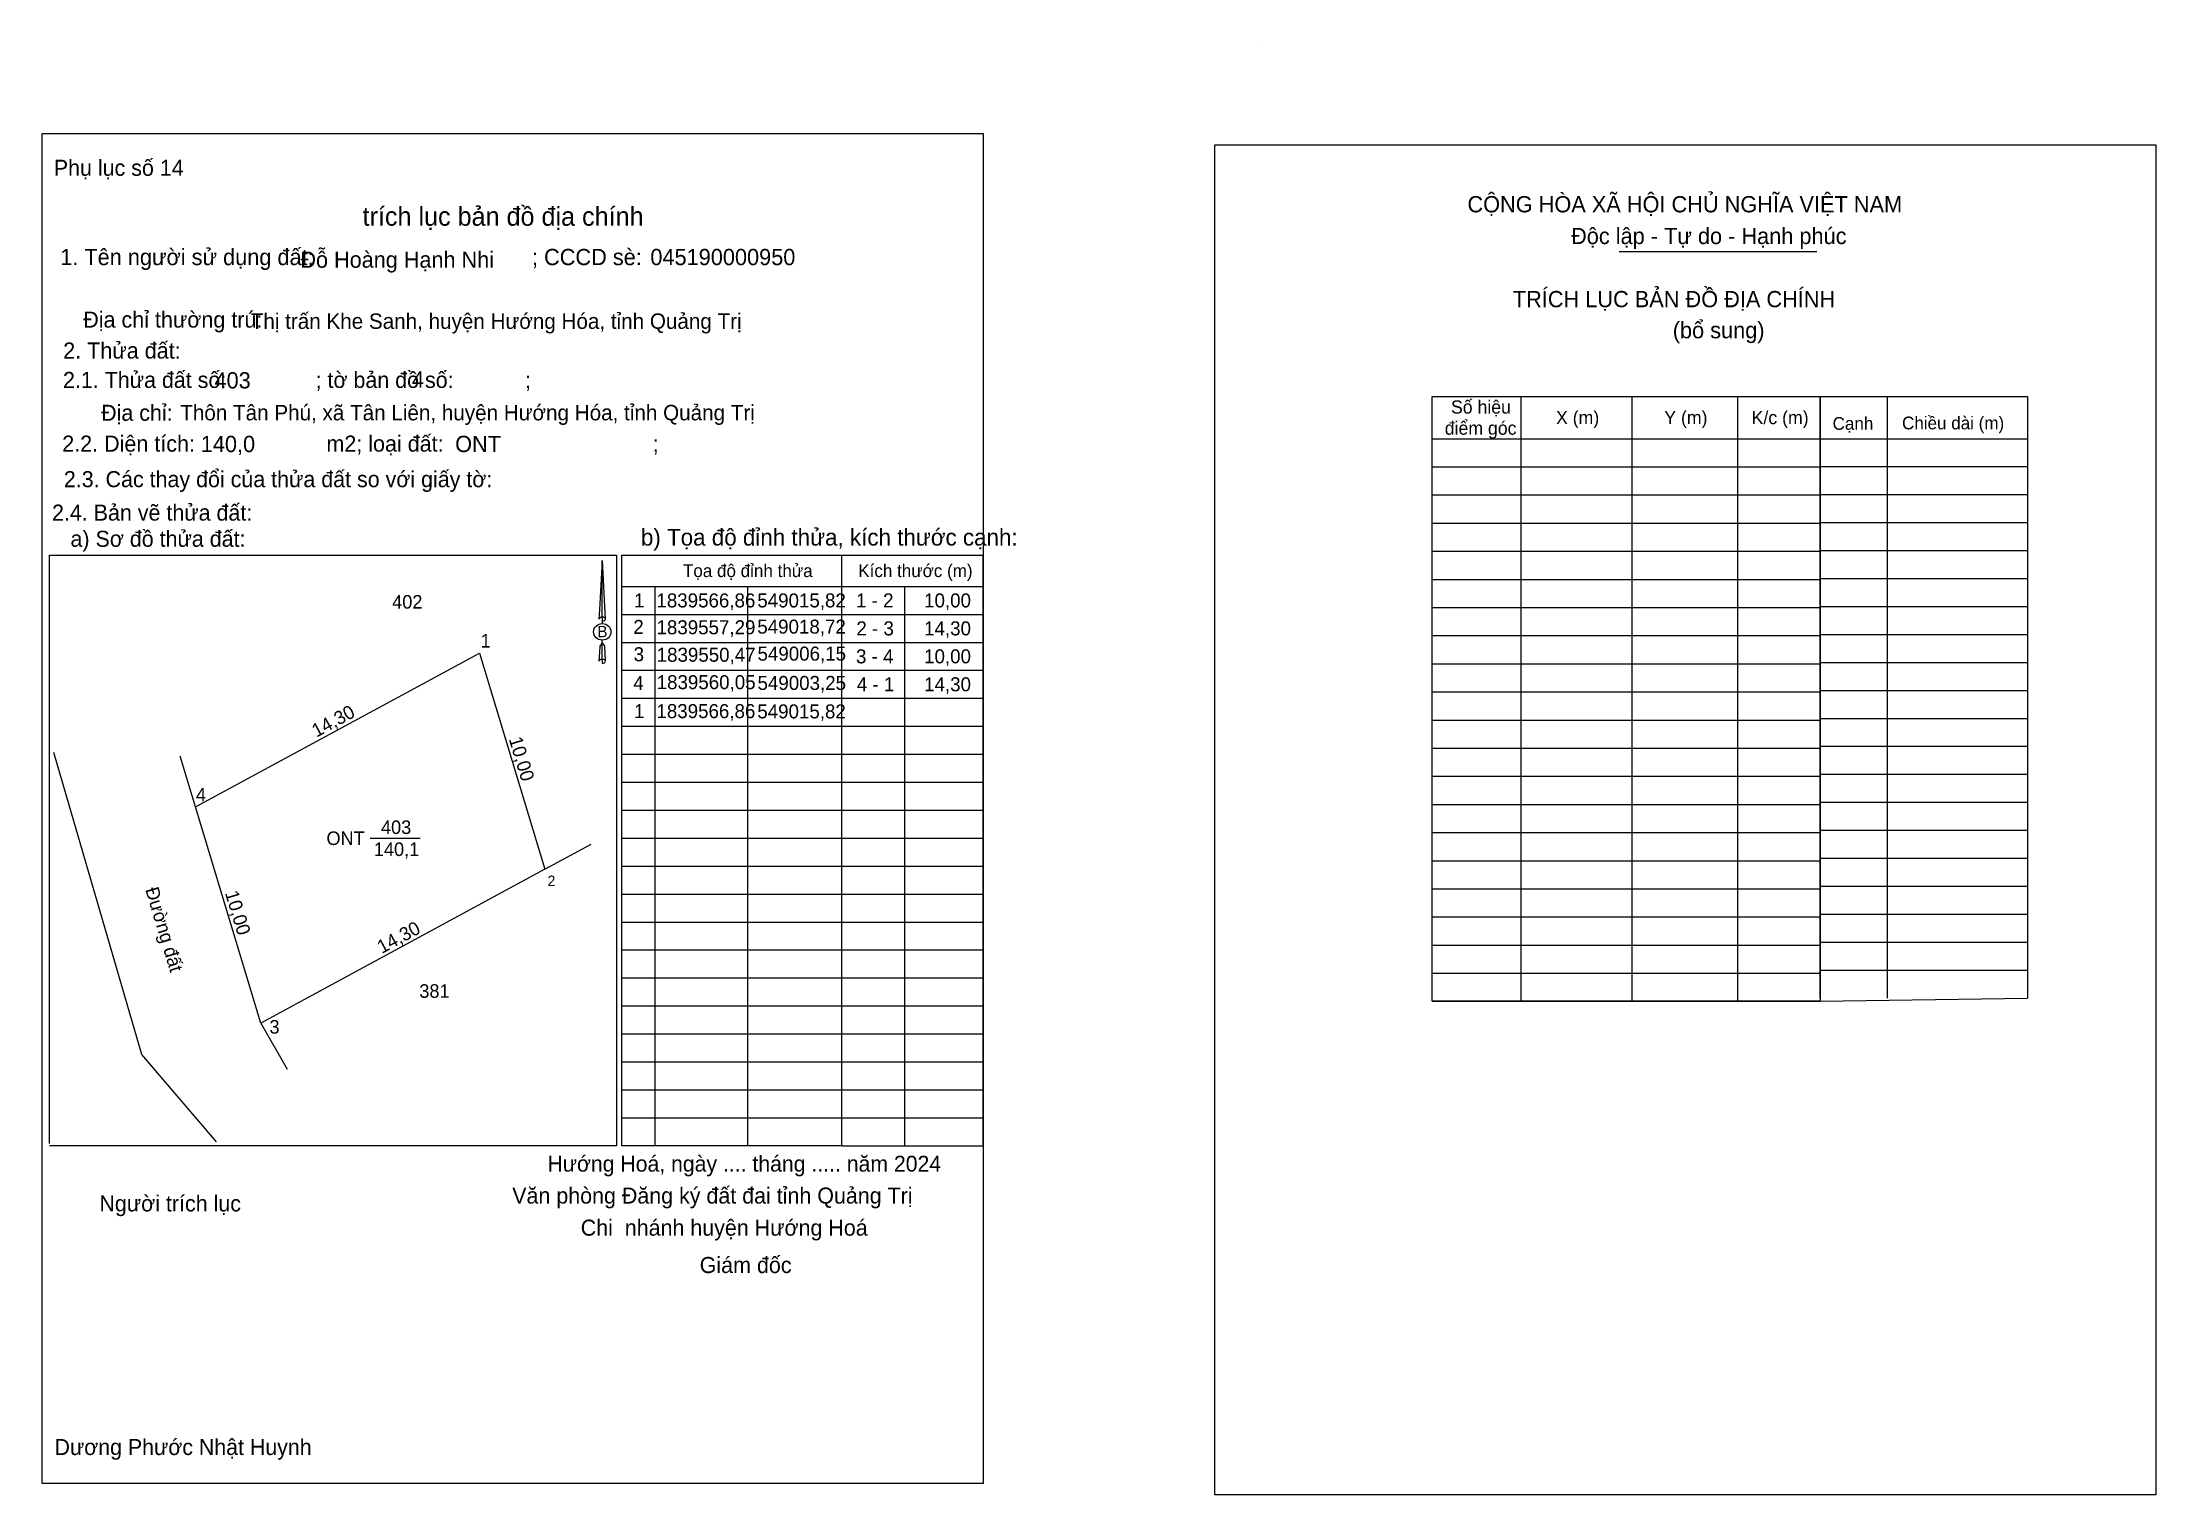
# Model space of a CAD drawing. Extents: x 548996.5 to 549090.1, y 1839529.6 to 1839593.9.
import ezdxf

# ---------------------------------------------------------------- set-up
doc = ezdxf.new("R2010")
doc.units = 0
for name, color, linetype in [('Level 1', 7, 'Continuous'), ('Level 10', 7, 'Continuous'), ('Level 13', 7, 'Continuous'), ('Level 23', 7, 'Continuous'), ('Level 27', 7, 'Continuous'), ('Level 3', 7, 'Continuous'), ('Level 36', 7, 'Continuous'), ('Level 40', 7, 'Continuous'), ('Level 42', 7, 'Continuous'), ('Level 49', 7, 'Continuous'), ('Level 52', 7, 'Continuous'), ('Level 53', 7, 'Continuous'), ('Level 6', 7, 'Continuous'), ('Level 63', 7, 'Continuous'), ('Level 9', 7, 'Continuous')]:
    doc.layers.add(name, color=color, linetype=linetype)

msp = doc.modelspace()

# ---------------------------------------------------------------- linework, layer by layer
at = {"layer": 'Level 1'}
for p, q in [((549050.338, 1839593.896), (549050.338, 1839593.896)), ((549066.304, 1839584.628), (549075.063, 1839584.628)), ((549078.17, 1839578.22), (549078.17, 1839551.586)), ((549075.199, 1839576.347), (549084.381, 1839576.347)), ((549075.199, 1839575.109), (549084.381, 1839575.109)), ((549075.199, 1839573.871), (549084.381, 1839573.871)), ((549075.199, 1839572.633), (549084.381, 1839572.633)), ((549031.875, 1839545.046), (549031.875, 1839571.19)), ((549031.875, 1839571.19), (549038.114, 1839571.19)), ((549038.114, 1839571.19), (549038.114, 1839545.046)), ((549075.199, 1839571.395), (549084.381, 1839571.395)), ((549075.199, 1839570.157), (549084.381, 1839570.157)), ((549022.157, 1839569.808), (549038.114, 1839569.808)), ((549034.648, 1839569.808), (549034.648, 1839545.046)), ((549022.124, 1839568.569), (549038.114, 1839568.569)), ((549075.199, 1839568.919), (549084.381, 1839568.919)), ((549022.124, 1839567.331), (549038.114, 1839567.331)), ((549075.199, 1839567.681), (549084.381, 1839567.681)), ((549075.199, 1839566.443), (549084.381, 1839566.443)), ((549022.124, 1839566.093), (549038.114, 1839566.093)), ((549022.124, 1839564.855), (549038.114, 1839564.855)), ((549075.199, 1839565.205), (549084.381, 1839565.205)), ((549022.124, 1839563.617), (549038.114, 1839563.617)), ((549075.199, 1839563.967), (549084.381, 1839563.967)), ((549075.199, 1839562.729), (549084.381, 1839562.729)), ((549022.124, 1839562.379), (549038.114, 1839562.379)), ((549075.199, 1839561.49), (549084.381, 1839561.49)), ((549022.124, 1839561.141), (549038.114, 1839561.141)), ((549022.124, 1839559.903), (549038.114, 1839559.903)), ((549075.199, 1839560.252), (549084.381, 1839560.252)), ((549075.199, 1839559.014), (549084.381, 1839559.014)), ((549022.124, 1839558.665), (549038.114, 1839558.665)), ((549075.199, 1839557.776), (549084.381, 1839557.776)), ((549022.124, 1839557.427), (549038.114, 1839557.427)), ((549022.124, 1839556.189), (549038.114, 1839556.189)), ((549075.199, 1839556.538), (549084.381, 1839556.538)), ((549022.124, 1839554.951), (549038.114, 1839554.951)), ((549075.199, 1839555.3), (549084.381, 1839555.3)), ((549075.199, 1839554.062), (549084.381, 1839554.062)), ((549022.124, 1839553.713), (549038.114, 1839553.713)), ((549022.124, 1839552.475), (549038.114, 1839552.475)), ((549075.199, 1839552.824), (549084.381, 1839552.824)), ((549022.124, 1839551.237), (549038.114, 1839551.237)), ((549075.199, 1839551.451), (549084.381, 1839551.586)), ((549022.124, 1839549.998), (549038.114, 1839549.998)), ((549022.124, 1839548.76), (549038.114, 1839548.76)), ((549022.124, 1839547.522), (549038.114, 1839547.522)), ((549022.124, 1839546.284), (549038.114, 1839546.284)), ((549031.875, 1839545.046), (549038.114, 1839545.046))]:
    msp.add_line(p, q, dxfattribs=at)
msp.add_lwpolyline([(549075.199, 1839551.586), (549075.199, 1839578.22), (549084.381, 1839578.22), (549084.381, 1839551.586)], dxfattribs=at)
at = {"layer": 'Level 10'}
msp.add_lwpolyline([(549003.252, 1839560.045), (549015.824, 1839566.858), (549018.721, 1839557.287), (549006.15, 1839550.47)], close=True, dxfattribs=at)
at = {"layer": 'Level 13'}
for points in [[(548996.466, 1839589.853), (549038.137, 1839589.853), (549038.137, 1839530.092), (548996.466, 1839530.092)], [(549048.396, 1839589.359), (549090.067, 1839589.359), (549090.067, 1839529.598), (549048.396, 1839529.598)]]:
    msp.add_lwpolyline(points, close=True, dxfattribs=at)
at = {"layer": 'Level 23'}
for p, q in [((549000.88, 1839549.09), (548996.975, 1839562.448)), ((549004.181, 1839545.217), (549000.88, 1839549.09))]:
    msp.add_line(p, q, dxfattribs=at)
at = {"layer": 'Level 27'}
for p, q in [((549003.252, 1839560.045), (549002.574, 1839562.286)), ((549018.721, 1839557.287), (549020.779, 1839558.403)), ((549006.15, 1839550.47), (549007.318, 1839548.441))]:
    msp.add_line(p, q, dxfattribs=at)
at = {"layer": 'Level 3'}
for p, q in [((549050.339, 1839593.896), (549050.339, 1839593.896)), ((548996.786, 1839571.19), (549021.89, 1839571.19)), ((548996.786, 1839545.14), (548996.786, 1839571.19)), ((549021.89, 1839571.19), (549021.89, 1839545.046)), ((549022.124, 1839571.19), (549022.124, 1839545.046)), ((549022.124, 1839571.19), (549031.875, 1839571.19)), ((549023.597, 1839569.808), (549023.597, 1839545.046)), ((549027.695, 1839569.808), (549027.695, 1839545.046)), ((549021.89, 1839545.046), (548996.786, 1839545.046)), ((549031.875, 1839545.046), (549022.124, 1839545.046))]:
    msp.add_line(p, q, dxfattribs=at)
at = {"layer": 'Level 40'}
for p, q in [((549021.267, 1839570.949), (549021.148, 1839568.768)), ((549021.267, 1839570.949), (549021.398, 1839568.364)), ((549021.267, 1839570.949), (549021.398, 1839568.364)), ((549021.267, 1839568.451), (549021.267, 1839570.949)), ((549021.267, 1839570.949), (549021.398, 1839568.364)), ((549021.148, 1839568.768), (549021.12, 1839568.364)), ((549021.267, 1839568.451), (549021.267, 1839568.356)), ((549021.267, 1839568.356), (549021.267, 1839568.28)), ((549021.267, 1839568.28), (549021.267, 1839568.181)), ((549021.267, 1839568.28), (549021.267, 1839568.181)), ((549021.267, 1839568.28), (549021.267, 1839568.181)), ((549021.398, 1839568.364), (549021.398, 1839568.364)), ((549021.156, 1839567.166), (549021.148, 1839566.904)), ((549021.267, 1839567.313), (549021.156, 1839567.166)), ((549021.267, 1839567.313), (549021.267, 1839567.428)), ((549021.267, 1839567.313), (549021.267, 1839567.428)), ((549021.267, 1839567.313), (549021.267, 1839567.428)), ((549021.267, 1839567.313), (549021.37, 1839567.166)), ((549021.267, 1839567.313), (549021.37, 1839567.166)), ((549021.267, 1839567.313), (549021.37, 1839567.166)), ((549021.267, 1839566.583), (549021.267, 1839567.313)), ((549021.37, 1839567.166), (549021.398, 1839566.496)), ((549021.37, 1839567.166), (549021.398, 1839566.496)), ((549021.37, 1839567.166), (549021.398, 1839566.496)), ((549021.148, 1839566.904), (549021.12, 1839566.496)), ((549021.267, 1839566.583), (549021.267, 1839566.48)), ((549021.267, 1839566.48), (549021.267, 1839566.408)), ((549021.398, 1839566.496), (549021.398, 1839566.496))]:
    msp.add_line(p, q, dxfattribs=at)
msp.add_ellipse((549021.268, 1839567.795), major_axis=(0.385, 0), ratio=0.952727, dxfattribs=at)
for centre, start_param, end_param in [((549021.268, 1839568.36), 1.570796, 3.074452), ((549021.268, 1839568.36), 0.067141, 1.570796), ((549021.268, 1839568.36), 4.712389, 6.283185), ((549021.268, 1839566.489), 2.491069, 3.074278), ((549021.268, 1839566.489), 1.570796, 2.491069), ((549021.268, 1839566.489), 0.067141, 1.570796), ((549021.268, 1839566.489), 4.712389, 6.283185)]:
    msp.add_ellipse(centre, major_axis=(0.141, 0), ratio=0.614131, start_param=start_param, end_param=end_param, dxfattribs=at)
at = {"layer": 'Level 53'}
for p, q in [((548996.465, 1839589.854), (548996.465, 1839589.854)), ((549038.136, 1839530.093), (549038.136, 1839530.093))]:
    msp.add_line(p, q, dxfattribs=at)
at = {"layer": 'Level 63'}
for p, q in [((549061.948, 1839578.22), (549061.948, 1839551.451)), ((549066.864, 1839578.22), (549066.864, 1839551.451)), ((549071.547, 1839578.22), (549071.547, 1839551.451)), ((549058.015, 1839576.347), (549075.199, 1839576.347)), ((549058.015, 1839575.102), (549075.199, 1839575.102)), ((549058.015, 1839573.856), (549075.199, 1839573.856)), ((549058.015, 1839572.611), (549075.199, 1839572.611)), ((549058.015, 1839571.365), (549075.199, 1839571.365)), ((549058.015, 1839570.12), (549075.199, 1839570.12)), ((549058.015, 1839568.874), (549075.199, 1839568.874)), ((549058.015, 1839567.629), (549075.199, 1839567.629)), ((549058.015, 1839566.383), (549075.199, 1839566.383)), ((549058.015, 1839565.138), (549075.199, 1839565.138)), ((549058.015, 1839563.892), (549075.199, 1839563.892)), ((549058.015, 1839562.647), (549075.199, 1839562.647)), ((549058.015, 1839561.401), (549075.199, 1839561.401)), ((549058.015, 1839560.156), (549075.199, 1839560.156)), ((549058.015, 1839558.91), (549075.199, 1839558.91)), ((549058.015, 1839557.665), (549075.199, 1839557.665)), ((549058.015, 1839556.419), (549075.199, 1839556.419)), ((549058.015, 1839555.174), (549075.199, 1839555.174)), ((549058.015, 1839553.928), (549075.199, 1839553.928)), ((549058.015, 1839552.69), (549075.199, 1839552.69)), ((549058.015, 1839551.451), (549075.199, 1839551.451))]:
    msp.add_line(p, q, dxfattribs=at)
msp.add_lwpolyline([(549058.015, 1839578.22), (549075.199, 1839578.22), (549075.199, 1839551.451), (549058.015, 1839551.451)], close=True, dxfattribs=at)
at = {"layer": 'Level 9'}
msp.add_line((549010.99, 1839558.66), (549013.2, 1839558.66), dxfattribs=at)

# ---------------------------------------------------------------- texts
at = {"layer": 'Level 1'}
for s, height, p in [('Phụ lục số 14', 0.70986, (548996.975, 1839587.985)), ('CỘNG HÒA XÃ HỘI CHỦ NGHĨA VIỆT NAM', 0.71976, (549059.584, 1839586.367)), ('Độc lập - Tự do - Hạnh phúc', 0.71976, (549064.173, 1839584.962)), ('1. Tên người sử dụng đất:', 0.71955, (548997.259, 1839584.03)), ('Đỗ Hoàng Hạnh Nhi', 0.7164, (549007.897, 1839583.916)), ('; CCCD sè:', 0.7196, (549018.153, 1839584.03)), ('045190000950', 0.71955, (549023.397, 1839584.03)), ('TRÍCH LỤC BẢN ĐỒ ĐỊA CHÍNH', 0.71976, (549061.594, 1839582.167)), ('Địa chỉ thường trú:', 0.71234, (548998.28, 1839581.265)), ('(bổ sung)', 0.7198, (549068.676, 1839580.792)), ('2. Thửa đất:', 0.71387, (548997.392, 1839579.893)), ('2.1. Thửa đất số:               ; tờ bản đồ số:            ;', 0.70986, (548997.383, 1839578.595)), ('Địa chỉ:', 0.7099, (548999.072, 1839577.139)), ('Chiều dài (m)', 0.5638, (549078.831, 1839576.761)), ('2.2. Diện tích:                      m2; loại đất:                                   ;', 0.71234, (548997.35, 1839575.774)), ('Cạnh', 0.5638, (549075.756, 1839576.74)), ('2.3. Các thay đổi của thửa đất so với giấy tờ:', 0.70986, (548997.421, 1839574.201)), ('2.4. Bản vẽ thửa đất: ', 0.70986, (548996.897, 1839572.72)), ('a) Sơ đồ thửa đất: ', 0.70986, (548997.716, 1839571.562)), ('Tọa độ đỉnh thửa', 0.5638, (549024.84, 1839570.221)), ('Kích thước (m)', 0.5638, (549032.605, 1839570.221)), ('Hướng Hoá, ngày .... tháng ..... năm 2024', 0.70255, (549018.839, 1839543.901)), ('Người trích lục', 0.70986, (548998.996, 1839542.139)), ('Văn phòng Đăng ký đất đai tỉnh Quảng Trị', 0.70986, (549017.279, 1839542.485)), (' Chi  nhánh huyện Hướng Hoá', 0.70986, (549020.048, 1839541.065)), (' Giám đốc', 0.7111, (549025.317, 1839539.411)), ('Dương Phước Nhật Huynh', 0.70691, (548997.008, 1839531.355))]:
    msp.add_text(s, height=height, dxfattribs=at).set_placement(p)
at = {"layer": 'Level 10'}
msp.add_text('b) Tọa độ đỉnh thửa, kích thước cạnh:', height=0.74104, dxfattribs=at).set_placement((549022.978, 1839571.615))
at = {"layer": 'Level 13'}
for s, p in [('ONT', (549009.051, 1839558.36)), ('403', (549011.467, 1839558.847)), ('140,1', (549011.152, 1839557.873))]:
    msp.add_text(s, height=0.6, dxfattribs=at).set_placement(p)
at = {"layer": 'Level 36'}
for s, p in [('402', (549011.963, 1839568.825)), ('381', (549013.164, 1839551.596))]:
    msp.add_text(s, height=0.6, dxfattribs=at).set_placement(p)
at = {"layer": 'Level 40'}
msp.add_text('B', height=0.504, dxfattribs=at).set_placement((549021.049, 1839567.558))
at = {"layer": 'Level 42'}
msp.add_text(' trích lục bản đồ địa chính', height=0.83282, dxfattribs=at).set_placement((549010.342, 1839585.774))
at = {"layer": 'Level 49'}
for s, rotation, p in [('14,30', 28.45454, (549008.608, 1839563.108)), ('10,00', 286.83814, (549017.122, 1839563.053)), ('Đường đất', 286.83737, (549001.019, 1839556.393)), ('10,00', 286.83737, (549004.551, 1839556.238)), ('14,30', 28.47089, (549011.506, 1839553.534))]:
    msp.add_text(s, height=0.6, rotation=rotation, dxfattribs=at).set_placement(p)
at = {"layer": 'Level 52'}
for s, height, p in [('1', 0.62, (549022.674, 1839568.878)), ('1839566,86', 0.6201, (549023.666, 1839568.878)), ('549015,82', 0.6201, (549028.133, 1839568.878)), ('1 - 2', 0.6201, (549032.506, 1839568.878)), ('10,00', 0.6201, (549035.521, 1839568.878)), ('2', 0.62, (549022.641, 1839567.703)), ('1839557,29', 0.6201, (549023.669, 1839567.688)), ('549018,72', 0.6201, (549028.133, 1839567.717)), ('2 - 3', 0.6201, (549032.521, 1839567.64)), ('14,30', 0.6201, (549035.521, 1839567.64)), ('3', 0.62, (549022.656, 1839566.495)), ('1839550,47', 0.6201, (549023.676, 1839566.473)), ('549006,15', 0.6201, (549028.143, 1839566.522)), ('3 - 4', 0.6201, (549032.504, 1839566.402)), ('10,00', 0.6201, (549035.521, 1839566.402)), ('4', 0.62, (549022.639, 1839565.222)), ('1839560,05', 0.6201, (549023.676, 1839565.259)), ('549003,25', 0.6201, (549028.143, 1839565.224)), ('4 - 1', 0.6201, (549032.539, 1839565.164)), ('14,30', 0.6201, (549035.521, 1839565.164)), ('1', 0.62, (549022.674, 1839563.976)), ('1839566,86', 0.6201, (549023.666, 1839563.977)), ('549015,82', 0.6201, (549028.133, 1839563.965))]:
    msp.add_text(s, height=height, dxfattribs=at).set_placement(p)
at = {"layer": 'Level 6'}
for s, height, p in [('Thị trấn Khe Sanh, huyện Hướng Hóa, tỉnh Quảng Trị', 0.68357, (549005.699, 1839581.209)), ('403', 0.7196, (549004.092, 1839578.572)), ('4', 0.72, (549012.838, 1839578.61)), ('Thôn Tân Phú, xã Tân Liên, huyện Hướng Hóa, tỉnh Quảng Trị', 0.68357, (549002.576, 1839577.159)), ('140,0', 0.7196, (549003.484, 1839575.754)), ('ONT', 0.7196, (549014.751, 1839575.754)), ('.', 0.581, (549013.511, 1839574.224))]:
    msp.add_text(s, height=height, dxfattribs=at).set_placement(p)
at = {"layer": 'Level 63'}
for s, p in [('Số hiệu', (549058.855, 1839577.459)), ('X (m)', (549063.507, 1839576.991)), ('Y (m)', (549068.302, 1839576.991)), ('K/c (m)', (549072.172, 1839576.991)), ('điểm góc', (549058.579, 1839576.523))]:
    msp.add_text(s, height=0.5853, dxfattribs=at).set_placement(p)
at = {"layer": 'Level 9'}
for s, height, p in [('1', 0.6, (549015.879, 1839567.1)), ('4', 0.6, (549003.269, 1839560.287)), ('2', 0.468, (549018.841, 1839556.538)), ('3', 0.6, (549006.528, 1839550.011))]:
    msp.add_text(s, height=height, dxfattribs=at).set_placement(p)

doc.saveas('drawing.dxf')
